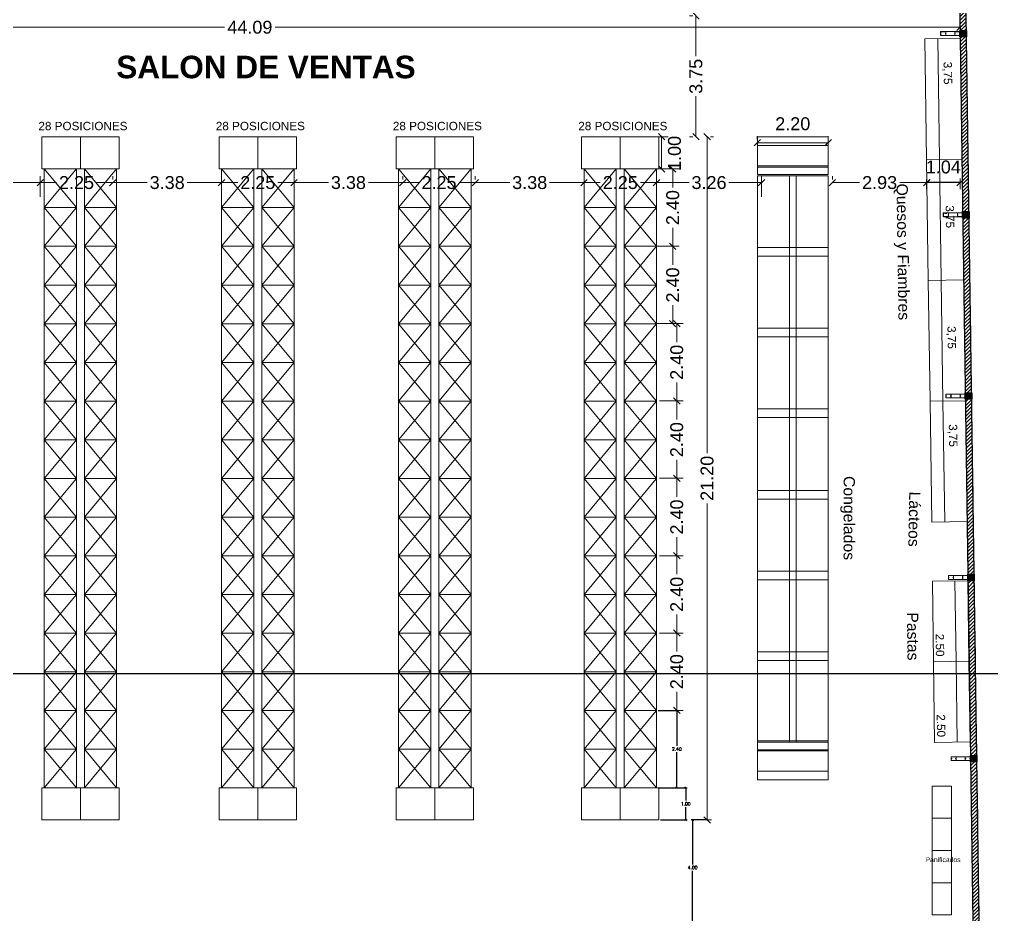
# Model space of a CAD drawing. Header units: inches. Extents: x 2 to 182, y -26 to 193.
# Drawn here: x 26.52 to 56.69, y 37.51 to 65.29 of the extents above; entities that cross this region are included whole.
import ezdxf

# ---------------------------------------------------------------- set-up
doc = ezdxf.new("R2010")
doc.units = ezdxf.units.IN
doc.header["$MEASUREMENT"] = 0
doc.linetypes.add('ACAD_ISO10W100', pattern=[18, 12, -3, 0, -3])
for name, color, linetype, lineweight in [('01 eje', 30, 'ACAD_ISO10W100', 9), ('Est-Acero', 4, 'Continuous', 13), ('Est-muro', 7, 'Continuous', 0), ('L COTAS', 1, 'Continuous', 9), ('L EQUIP', 6, 'Continuous', 9), ('L PANELES', 136, 'Continuous', 60), ('LAVADO MU', 10, 'Continuous', 5)]:
    doc.layers.add(name, color=color, linetype=linetype, lineweight=lineweight)
for name, color, linetype in [('01-COTAS ESTRUCTURA', 9, 'Continuous'), ('l muro', 5, 'Continuous'), ('l olumnas', 140, 'Continuous'), ('l texto', 30, 'Continuous'), ('smr acero', 170, 'Continuous')]:
    doc.layers.add(name, color=color, linetype=linetype)
doc.styles.add('2mm para 1.100', font='ARIAL.TTF')
doc.styles.add('RomanS', font='romans.shx')
doc.styles.get("Standard").update_dxf_attribs({"font": 'ARIAL.TTF'})
doc.dimstyles.new('bases 1-50', dxfattribs={"dimscale": 0.5, "dimtxt": 0.2, "dimasz": 0.1, "dimexe": 0.1, "dimexo": 0.1, "dimgap": 0.1, "dimtad": 1, "dimtih": 1, "dimtoh": 1, "dimzin": 1, "dimdsep": 46, "dimtxsty": 'RomanS', "dimblk": 'OBLIQUE', "dimcen": 0.1, "dimclrd": 256, "dimclre": 256, "dimclrt": 256, "dimadec": 0, "dimazin": 0, "dimtfac": 1, "dimtmove": 0, "dimatfit": 3, "dimfxl": 0, "dimarcsym": 0})
doc.dimstyles.new('cotas 1.100', dxfattribs={"dimscale": 2, "dimtxt": 0.2, "dimasz": 0.1, "dimexe": 0.1, "dimexo": 0.05, "dimgap": 0.05, "dimtad": 0, "dimzin": 0, "dimdsep": 46, "dimtxsty": '2mm para 1.100', "dimblk": 'OBLIQUE', "dimcen": 0.09, "dimclrd": 256, "dimclre": 256, "dimclrt": 256, "dimaunit": 1, "dimadec": 3, "dimazin": 0, "dimtfac": 1, "dimtofl": 0, "dimtmove": 2, "dimatfit": 3, "dimfxl": 0, "dimtolj": 1, "dimtzin": 0, "dimlwd": -1, "dimlwe": -1, "dimarcsym": 0})

# ---------------------------------------------------------------- blocks, each defined once
blk = doc.blocks.new('terreno1')
at = {"layer": '01 eje', "ltscale": 0.05}
blk.add_line((2904.08, 736.346), (2902.361, 855.185), dxfattribs=at)
blk = doc.blocks.new('rack')
at = {"linetype": 'ByBlock', "ltscale": 0.01}
for p, q in [((0, 1.2), (1, 0)), ((1, 1.2), (0, 0))]:
    blk.add_line(p, q, dxfattribs=at)
blk.add_lwpolyline([(0, 0), (1, 0), (1, 1.2), (0, 1.2)], close=True, dxfattribs=at)
blk = doc.blocks.new('02')
at = {"layer": 'L EQUIP'}
for points in [[(3379.339, 790.694), (3379.339, 789.694), (3380.539, 789.694), (3380.539, 790.694), (3379.339, 790.694)], [(3380.539, 790.694), (3380.539, 789.694), (3381.739, 789.694), (3381.739, 790.694), (3380.539, 790.694)], [(3379.339, 770.494), (3379.339, 769.494), (3380.539, 769.494), (3380.539, 770.494), (3379.339, 770.494)], [(3380.539, 770.494), (3380.539, 769.494), (3381.739, 769.494), (3381.739, 770.494), (3380.539, 770.494)]]:
    blk.add_lwpolyline(points, dxfattribs=at)
at = {"layer": 'L EQUIP', "linetype": 'ByBlock', "ltscale": 0.01}
for p in [(3379.414, 788.494), (3379.414, 788.494), (3380.664, 788.494), (3379.414, 787.294), (3379.414, 787.294), (3380.664, 787.294), (3380.664, 787.294), (3379.414, 786.094), (3379.414, 786.094), (3380.664, 786.094), (3380.664, 786.094), (3379.414, 784.894), (3379.414, 784.894), (3380.664, 784.894), (3380.664, 784.894), (3379.414, 783.694), (3379.414, 783.694), (3380.664, 783.694), (3380.664, 783.694), (3379.414, 782.494), (3379.414, 782.494), (3380.664, 782.494), (3380.664, 782.494), (3379.414, 781.294), (3379.414, 781.294), (3380.664, 781.294), (3380.664, 781.294), (3379.414, 780.094), (3379.414, 780.094), (3380.664, 780.094), (3380.664, 780.094), (3379.414, 778.894), (3379.414, 778.894), (3380.664, 778.894), (3380.664, 778.894), (3379.414, 777.694), (3379.414, 777.694), (3380.664, 777.694), (3380.664, 777.694), (3379.414, 776.494), (3379.414, 776.494), (3380.664, 776.494), (3380.664, 776.494), (3379.414, 775.294), (3379.414, 775.294), (3380.664, 775.294), (3380.664, 775.294), (3379.414, 774.094), (3379.414, 774.094), (3380.664, 774.094), (3380.664, 774.094), (3379.414, 772.894), (3379.414, 772.894), (3380.664, 772.894), (3380.664, 772.894), (3379.414, 771.694), (3379.414, 771.694), (3380.664, 771.694), (3380.664, 771.694), (3379.414, 770.494), (3379.414, 770.494), (3380.664, 770.494), (3380.664, 770.494)]:
    blk.add_blockref('rack', p, dxfattribs=at)
at = {"layer": 'L EQUIP', "linetype": 'ByBlock', "ltscale": 0.01, "insert": (3379.236, 791.157), "char_height": 0.26, "width": 4.44912, "attachment_point": 1}
blk.add_mtext('28 POSICIONES', dxfattribs=at)
blk = doc.blocks.new('congelados')
at = {"layer": 'L EQUIP', "linetype": 'ByBlock', "ltscale": 0.01}
for p, q in [((3418.445, 775.796), (3418.445, 769.316)), ((3418.445, 775.796), (3418.445, 757.046)), ((3420.645, 775.796), (3420.645, 757.046)), ((3420.645, 775.796), (3420.645, 769.586)), ((3420.645, 774.856), (3418.445, 774.856)), ((3420.645, 774.586), (3418.445, 774.586)), ((3420.645, 774.586), (3418.445, 774.586)), ((3419.445, 774.626), (3419.445, 757.046)), ((3419.645, 774.626), (3419.645, 757.046)), ((3420.645, 772.086), (3418.445, 772.086)), ((3420.645, 772.086), (3419.545, 772.086)), ((3420.645, 771.816), (3418.445, 771.816)), ((3420.645, 771.816), (3419.545, 771.816)), ((3420.645, 769.586), (3418.445, 769.586)), ((3420.645, 769.586), (3419.545, 769.586)), ((3420.645, 769.316), (3418.445, 769.316)), ((3420.645, 769.316), (3419.545, 769.316)), ((3420.645, 767.086), (3418.445, 767.086)), ((3420.645, 767.086), (3419.545, 767.086)), ((3420.645, 766.816), (3418.445, 766.816)), ((3420.645, 766.816), (3419.545, 766.816)), ((3420.645, 764.546), (3418.445, 764.546)), ((3420.645, 764.546), (3419.545, 764.546)), ((3420.645, 764.276), (3418.445, 764.276)), ((3420.645, 764.276), (3419.545, 764.276)), ((3420.645, 762.046), (3418.445, 762.046)), ((3420.645, 761.776), (3418.445, 761.776)), ((3420.645, 762.046), (3419.545, 762.046)), ((3420.645, 761.776), (3419.545, 761.776)), ((3420.645, 759.546), (3418.445, 759.546)), ((3420.645, 759.546), (3419.545, 759.546)), ((3420.645, 759.276), (3418.445, 759.276)), ((3420.645, 759.276), (3419.545, 759.276)), ((3420.645, 757.046), (3418.445, 757.046)), ((3420.645, 756.776), (3418.445, 756.776))]:
    blk.add_line(p, q, dxfattribs=at)
for points in [[(3420.645, 774.896), (3418.445, 774.896), (3418.445, 775.796), (3420.645, 775.796)], [(3420.645, 774.626), (3418.445, 774.626), (3418.445, 775.526), (3420.645, 775.526)], [(3420.645, 756.106), (3418.445, 756.106), (3418.445, 757.006), (3420.645, 757.006)], [(3420.645, 755.836), (3418.445, 755.836), (3418.445, 756.736), (3420.645, 756.736)]]:
    blk.add_lwpolyline(points, close=True, dxfattribs=at)
blk = doc.blocks.new('_Oblique')
at = {"color": 0, "linetype": 'ByBlock', "lineweight": -2}
blk.add_line((-0.5, -0.5), (0.5, 0.5), dxfattribs=at)
blk = doc.blocks.new('*D618')
at = {"layer": 'Defpoints', "color": 0}
for p in [(27.171, 60.225), (23.786, 59.682), (27.171, 59.682)]:
    blk.add_point(p, dxfattribs=at)
at = {"layer": 'L COTAS'}
for p, q in [((23.786, 59.782), (23.786, 60.425)), ((27.171, 59.782), (27.171, 60.425)), ((23.786, 60.225), (24.859, 60.225)), ((27.171, 60.225), (26.099, 60.225))]:
    blk.add_line(p, q, dxfattribs=at)
at = {"layer": 'L COTAS', "xscale": 0.2, "yscale": 0.2, "zscale": 0.2, "rotation": 180}
blk.add_blockref('_Oblique', (23.786, 60.225), dxfattribs=at)
at = {"layer": 'L COTAS', "xscale": 0.2, "yscale": 0.2, "zscale": 0.2}
blk.add_blockref('_Oblique', (27.171, 60.225), dxfattribs=at)
at = {"layer": 'L COTAS', "insert": (25.479, 60.225), "char_height": 0.4, "attachment_point": 5, "style": '2mm para 1.100'}
blk.add_mtext('\\A1;3.39', dxfattribs=at)
blk = doc.blocks.new('*D619')
at = {"layer": 'Defpoints', "color": 0}
for p in [(29.421, 60.225), (32.796, 60.225), (32.796, 59.682)]:
    blk.add_point(p, dxfattribs=at)
at = {"layer": 'L COTAS'}
for p, q in [((29.421, 60.325), (29.421, 60.425)), ((32.796, 59.782), (32.796, 60.425)), ((29.421, 60.225), (30.489, 60.225)), ((32.796, 60.225), (31.729, 60.225))]:
    blk.add_line(p, q, dxfattribs=at)
at = {"layer": 'L COTAS', "xscale": 0.2, "yscale": 0.2, "zscale": 0.2, "rotation": 180}
blk.add_blockref('_Oblique', (29.421, 60.225), dxfattribs=at)
at = {"layer": 'L COTAS', "xscale": 0.2, "yscale": 0.2, "zscale": 0.2}
blk.add_blockref('_Oblique', (32.796, 60.225), dxfattribs=at)
at = {"layer": 'L COTAS', "insert": (31.109, 60.225), "char_height": 0.4, "attachment_point": 5, "style": '2mm para 1.100'}
blk.add_mtext('\\A1;3.38', dxfattribs=at)
blk = doc.blocks.new('*D620')
at = {"layer": 'Defpoints', "color": 0}
for p in [(35.046, 60.225), (38.421, 60.225), (38.421, 60.225)]:
    blk.add_point(p, dxfattribs=at)
at = {"layer": 'L COTAS'}
for p, q in [((35.046, 60.325), (35.046, 60.425)), ((38.421, 60.325), (38.421, 60.425)), ((35.046, 60.225), (36.114, 60.225)), ((38.421, 60.225), (37.354, 60.225))]:
    blk.add_line(p, q, dxfattribs=at)
at = {"layer": 'L COTAS', "xscale": 0.2, "yscale": 0.2, "zscale": 0.2, "rotation": 180}
blk.add_blockref('_Oblique', (35.046, 60.225), dxfattribs=at)
at = {"layer": 'L COTAS', "xscale": 0.2, "yscale": 0.2, "zscale": 0.2}
blk.add_blockref('_Oblique', (38.421, 60.225), dxfattribs=at)
at = {"layer": 'L COTAS', "insert": (36.734, 60.225), "char_height": 0.4, "attachment_point": 5, "style": '2mm para 1.100'}
blk.add_mtext('\\A1;3.38', dxfattribs=at)
blk = doc.blocks.new('*D621')
at = {"layer": 'Defpoints', "color": 0}
for p in [(40.671, 60.225), (44.046, 60.225), (44.046, 60.225)]:
    blk.add_point(p, dxfattribs=at)
at = {"layer": 'L COTAS'}
for p, q in [((40.671, 60.325), (40.671, 60.425)), ((44.046, 60.325), (44.046, 60.425)), ((40.671, 60.225), (41.739, 60.225)), ((44.046, 60.225), (42.979, 60.225))]:
    blk.add_line(p, q, dxfattribs=at)
at = {"layer": 'L COTAS', "xscale": 0.2, "yscale": 0.2, "zscale": 0.2, "rotation": 180}
blk.add_blockref('_Oblique', (40.671, 60.225), dxfattribs=at)
at = {"layer": 'L COTAS', "xscale": 0.2, "yscale": 0.2, "zscale": 0.2}
blk.add_blockref('_Oblique', (44.046, 60.225), dxfattribs=at)
at = {"layer": 'L COTAS', "insert": (42.359, 60.225), "char_height": 0.4, "attachment_point": 5, "style": '2mm para 1.100'}
blk.add_mtext('\\A1;3.38', dxfattribs=at)
blk = doc.blocks.new('*D622')
at = {"layer": 'Defpoints', "color": 0}
for p in [(49.554, 60.225), (46.296, 59.682), (49.554, 59.69)]:
    blk.add_point(p, dxfattribs=at)
at = {"layer": 'L COTAS'}
for p, q in [((46.296, 59.782), (46.296, 60.425)), ((49.554, 59.79), (49.554, 60.425)), ((46.296, 60.225), (47.306, 60.225)), ((49.554, 60.225), (48.544, 60.225))]:
    blk.add_line(p, q, dxfattribs=at)
at = {"layer": 'L COTAS', "xscale": 0.2, "yscale": 0.2, "zscale": 0.2, "rotation": 180}
blk.add_blockref('_Oblique', (46.296, 60.225), dxfattribs=at)
at = {"layer": 'L COTAS', "xscale": 0.2, "yscale": 0.2, "zscale": 0.2}
blk.add_blockref('_Oblique', (49.554, 60.225), dxfattribs=at)
at = {"layer": 'L COTAS', "insert": (47.925, 60.225), "char_height": 0.4, "attachment_point": 5, "style": '2mm para 1.100'}
blk.add_mtext('\\A1;3.26', dxfattribs=at)
blk = doc.blocks.new('*D623')
at = {"layer": 'Defpoints', "color": 0}
for p in [(54.685, 60.438), (51.754, 60.225), (54.685, 60.225)]:
    blk.add_point(p, dxfattribs=at)
at = {"layer": 'L COTAS'}
for p, q in [((51.754, 60.325), (51.754, 60.425)), ((51.754, 60.225), (52.596, 60.225)), ((54.685, 60.225), (53.842, 60.225)), ((54.685, 60.338), (54.685, 60.025))]:
    blk.add_line(p, q, dxfattribs=at)
at = {"layer": 'L COTAS', "xscale": 0.2, "yscale": 0.2, "zscale": 0.2, "rotation": 180}
blk.add_blockref('_Oblique', (51.754, 60.225), dxfattribs=at)
at = {"layer": 'L COTAS', "xscale": 0.2, "yscale": 0.2, "zscale": 0.2}
blk.add_blockref('_Oblique', (54.685, 60.225), dxfattribs=at)
at = {"layer": 'L COTAS', "insert": (53.219, 60.225), "char_height": 0.4, "attachment_point": 5, "style": '2mm para 1.100'}
blk.add_mtext('\\A1;2.93', dxfattribs=at)
blk = doc.blocks.new('*D625')
at = {"layer": 'Defpoints', "color": 0}
for p in [(27.171, 60.225), (29.421, 60.225), (29.421, 60.225)]:
    blk.add_point(p, dxfattribs=at)
at = {"layer": 'L COTAS'}
for p, q in [((27.171, 60.325), (27.171, 60.425)), ((29.421, 60.325), (29.421, 60.425)), ((27.171, 60.225), (27.672, 60.225)), ((29.421, 60.225), (28.921, 60.225))]:
    blk.add_line(p, q, dxfattribs=at)
at = {"layer": 'L COTAS', "xscale": 0.2, "yscale": 0.2, "zscale": 0.2, "rotation": 180}
blk.add_blockref('_Oblique', (27.171, 60.225), dxfattribs=at)
at = {"layer": 'L COTAS', "xscale": 0.2, "yscale": 0.2, "zscale": 0.2}
blk.add_blockref('_Oblique', (29.421, 60.225), dxfattribs=at)
at = {"layer": 'L COTAS', "insert": (28.296, 60.225), "char_height": 0.4, "attachment_point": 5, "style": '2mm para 1.100'}
blk.add_mtext('\\A1;2.25', dxfattribs=at)
blk = doc.blocks.new('*D626')
at = {"layer": 'Defpoints', "color": 0}
for p in [(32.796, 60.225), (35.046, 60.225), (35.046, 60.225)]:
    blk.add_point(p, dxfattribs=at)
at = {"layer": 'L COTAS'}
for p, q in [((32.796, 60.325), (32.796, 60.425)), ((35.046, 60.325), (35.046, 60.425)), ((32.796, 60.225), (33.297, 60.225)), ((35.046, 60.225), (34.546, 60.225))]:
    blk.add_line(p, q, dxfattribs=at)
at = {"layer": 'L COTAS', "xscale": 0.2, "yscale": 0.2, "zscale": 0.2, "rotation": 180}
blk.add_blockref('_Oblique', (32.796, 60.225), dxfattribs=at)
at = {"layer": 'L COTAS', "xscale": 0.2, "yscale": 0.2, "zscale": 0.2}
blk.add_blockref('_Oblique', (35.046, 60.225), dxfattribs=at)
at = {"layer": 'L COTAS', "insert": (33.921, 60.225), "char_height": 0.4, "attachment_point": 5, "style": '2mm para 1.100'}
blk.add_mtext('\\A1;2.25', dxfattribs=at)
blk = doc.blocks.new('*D627')
at = {"layer": 'Defpoints', "color": 0}
for p in [(38.421, 60.225), (40.671, 60.225), (40.671, 60.225)]:
    blk.add_point(p, dxfattribs=at)
at = {"layer": 'L COTAS'}
for p, q in [((38.421, 60.325), (38.421, 60.425)), ((40.671, 60.325), (40.671, 60.425)), ((38.421, 60.225), (38.922, 60.225)), ((40.671, 60.225), (40.171, 60.225))]:
    blk.add_line(p, q, dxfattribs=at)
at = {"layer": 'L COTAS', "xscale": 0.2, "yscale": 0.2, "zscale": 0.2, "rotation": 180}
blk.add_blockref('_Oblique', (38.421, 60.225), dxfattribs=at)
at = {"layer": 'L COTAS', "xscale": 0.2, "yscale": 0.2, "zscale": 0.2}
blk.add_blockref('_Oblique', (40.671, 60.225), dxfattribs=at)
at = {"layer": 'L COTAS', "insert": (39.546, 60.225), "char_height": 0.4, "attachment_point": 5, "style": '2mm para 1.100'}
blk.add_mtext('\\A1;2.25', dxfattribs=at)
blk = doc.blocks.new('*D628')
at = {"layer": 'Defpoints', "color": 0}
for p in [(44.046, 60.225), (46.296, 60.225), (46.296, 60.225)]:
    blk.add_point(p, dxfattribs=at)
at = {"layer": 'L COTAS'}
for p, q in [((44.046, 60.325), (44.046, 60.425)), ((46.296, 60.325), (46.296, 60.425)), ((44.046, 60.225), (44.547, 60.225)), ((46.296, 60.225), (45.796, 60.225))]:
    blk.add_line(p, q, dxfattribs=at)
at = {"layer": 'L COTAS', "xscale": 0.2, "yscale": 0.2, "zscale": 0.2, "rotation": 180}
blk.add_blockref('_Oblique', (44.046, 60.225), dxfattribs=at)
at = {"layer": 'L COTAS', "xscale": 0.2, "yscale": 0.2, "zscale": 0.2}
blk.add_blockref('_Oblique', (46.296, 60.225), dxfattribs=at)
at = {"layer": 'L COTAS', "insert": (45.171, 60.225), "char_height": 0.4, "attachment_point": 5, "style": '2mm para 1.100'}
blk.add_mtext('\\A1;2.25', dxfattribs=at)
blk = doc.blocks.new('*D629')
at = {"layer": 'Defpoints', "color": 0}
for p in [(49.424, 61.465), (51.624, 61.465), (51.624, 61.38)]:
    blk.add_point(p, dxfattribs=at)
at = {"layer": 'L COTAS'}
for p, q in [((49.424, 61.565), (49.424, 61.665)), ((51.624, 61.48), (51.624, 61.665)), ((49.424, 61.465), (51.624, 61.465))]:
    blk.add_line(p, q, dxfattribs=at)
at = {"layer": 'L COTAS', "xscale": 0.2, "yscale": 0.2, "zscale": 0.2, "rotation": 180}
blk.add_blockref('_Oblique', (49.424, 61.465), dxfattribs=at)
at = {"layer": 'L COTAS', "xscale": 0.2, "yscale": 0.2, "zscale": 0.2}
blk.add_blockref('_Oblique', (51.624, 61.465), dxfattribs=at)
at = {"layer": 'L COTAS', "insert": (50.524, 62.05), "char_height": 0.4, "attachment_point": 5, "style": '2mm para 1.100'}
blk.add_mtext('\\A1;2.20', dxfattribs=at)
blk = doc.blocks.new('*D630')
at = {"layer": 'Defpoints', "color": 0}
for p in [(54.677, 60.438), (55.719, 60.453), (55.719, 60.225)]:
    blk.add_point(p, dxfattribs=at)
at = {"layer": 'L COTAS'}
for p, q in [((55.719, 60.353), (55.719, 60.025)), ((54.677, 60.338), (54.677, 60.025)), ((54.677, 60.225), (55.719, 60.225))]:
    blk.add_line(p, q, dxfattribs=at)
at = {"layer": 'L COTAS', "xscale": 0.2, "yscale": 0.2, "zscale": 0.2, "rotation": 180}
blk.add_blockref('_Oblique', (54.677, 60.225), dxfattribs=at)
at = {"layer": 'L COTAS', "xscale": 0.2, "yscale": 0.2, "zscale": 0.2}
blk.add_blockref('_Oblique', (55.719, 60.225), dxfattribs=at)
at = {"layer": 'L COTAS', "insert": (55.196, 60.709), "char_height": 0.4, "attachment_point": 5, "style": '2mm para 1.100'}
blk.add_mtext('\\A1;1.04', dxfattribs=at)
blk = doc.blocks.new('*D633')
at = {"layer": 'Defpoints', "color": 0}
for p in [(55.719, 65.046), (11.631, 64.431), (55.719, 64.431)]:
    blk.add_point(p, dxfattribs=at)
at = {"layer": 'L COTAS'}
for p, q in [((11.631, 64.531), (11.631, 65.246)), ((55.719, 64.531), (55.719, 65.246)), ((11.631, 65.046), (32.891, 65.046)), ((55.719, 65.046), (34.458, 65.046))]:
    blk.add_line(p, q, dxfattribs=at)
at = {"layer": 'L COTAS', "xscale": 0.2, "yscale": 0.2, "zscale": 0.2, "rotation": 180}
blk.add_blockref('_Oblique', (11.631, 65.046), dxfattribs=at)
at = {"layer": 'L COTAS', "xscale": 0.2, "yscale": 0.2, "zscale": 0.2}
blk.add_blockref('_Oblique', (55.719, 65.046), dxfattribs=at)
at = {"layer": 'L COTAS', "insert": (33.675, 65.046), "char_height": 0.4, "attachment_point": 5, "style": '2mm para 1.100'}
blk.add_mtext('\\A1;44.09', dxfattribs=at)
blk = doc.blocks.new('*D634')
at = {"layer": 'Defpoints', "color": 0}
for p in [(47.866, 61.65), (47.866, 40.45), (48.106, 40.45)]:
    blk.add_point(p, dxfattribs=at)
at = {"layer": 'L COTAS'}
for p, q in [((47.866, 61.65), (47.866, 51.827)), ((47.966, 61.65), (48.066, 61.65)), ((47.866, 40.45), (47.866, 50.272)), ((48.006, 40.45), (47.666, 40.45))]:
    blk.add_line(p, q, dxfattribs=at)
at = {"layer": 'L COTAS', "xscale": 0.2, "yscale": 0.2, "zscale": 0.2}
for p, rotation in [((47.866, 61.65), 90), ((47.866, 40.45), 270)]:
    blk.add_blockref('_Oblique', p, dxfattribs=dict(at, rotation=rotation))
at = {"layer": 'L COTAS', "insert": (47.866, 51.05), "char_height": 0.4, "attachment_point": 5, "rotation": 90, "style": '2mm para 1.100'}
blk.add_mtext('\\A1;21.20', dxfattribs=at)
blk = doc.blocks.new('*D635')
at = {"lineweight": -2}
for p, q in [((47.816, 40.45), (47.366, 40.45)), ((47.416, 40.45), (47.416, 39.072)), ((47.416, 36.45), (47.416, 38.872)), ((47.365, 36.45), (47.466, 36.45))]:
    blk.add_line(p, q, dxfattribs=at)
at = {"layer": 'Defpoints', "color": 0}
for p in [(47.866, 40.45), (47.315, 36.45), (47.416, 36.45)]:
    blk.add_point(p, dxfattribs=at)
at = {"lineweight": -2, "xscale": 0.05, "yscale": 0.05, "zscale": 0.05}
for p, rotation in [((47.416, 40.45), 90), ((47.416, 36.45), 270)]:
    blk.add_blockref('_Oblique', p, dxfattribs=dict(at, rotation=rotation))
at = {"insert": (47.416, 38.972), "char_height": 0.1, "attachment_point": 5, "style": 'RomanS'}
blk.add_mtext('4.00', dxfattribs=at)
blk = doc.blocks.new('*D636')
at = {"layer": 'Defpoints', "color": 0}
for p in [(46.167, 58.25), (46.167, 55.85), (46.8, 55.85)]:
    blk.add_point(p, dxfattribs=at)
at = {"layer": 'L COTAS'}
for p, q in [((46.267, 58.25), (47, 58.25)), ((46.8, 58.25), (46.8, 57.672)), ((46.8, 55.85), (46.8, 56.427)), ((46.267, 55.85), (47, 55.85))]:
    blk.add_line(p, q, dxfattribs=at)
at = {"layer": 'L COTAS', "xscale": 0.2, "yscale": 0.2, "zscale": 0.2}
for p, rotation in [((46.8, 58.25), 90), ((46.8, 55.85), 270)]:
    blk.add_blockref('_Oblique', p, dxfattribs=dict(at, rotation=rotation))
at = {"layer": 'L COTAS', "insert": (46.8, 57.05), "char_height": 0.4, "attachment_point": 5, "rotation": 90, "style": '2mm para 1.100'}
blk.add_mtext('\\A1;2.40', dxfattribs=at)
blk = doc.blocks.new('*D637')
at = {"layer": 'Defpoints', "color": 0}
for p in [(46.292, 55.85), (46.292, 53.45), (46.925, 53.45)]:
    blk.add_point(p, dxfattribs=at)
at = {"layer": 'L COTAS'}
for p, q in [((46.392, 55.85), (47.125, 55.85)), ((46.925, 55.85), (46.925, 55.272)), ((46.925, 53.45), (46.925, 54.027)), ((46.392, 53.45), (47.125, 53.45))]:
    blk.add_line(p, q, dxfattribs=at)
at = {"layer": 'L COTAS', "xscale": 0.2, "yscale": 0.2, "zscale": 0.2}
for p, rotation in [((46.925, 55.85), 90), ((46.925, 53.45), 270)]:
    blk.add_blockref('_Oblique', p, dxfattribs=dict(at, rotation=rotation))
at = {"layer": 'L COTAS', "insert": (46.925, 54.65), "char_height": 0.4, "attachment_point": 5, "rotation": 90, "style": '2mm para 1.100'}
blk.add_mtext('\\A1;2.40', dxfattribs=at)
blk = doc.blocks.new('*D638')
at = {"layer": 'Defpoints', "color": 0}
for p in [(46.292, 53.45), (46.292, 51.05), (46.925, 51.05)]:
    blk.add_point(p, dxfattribs=at)
at = {"layer": 'L COTAS'}
for p, q in [((46.392, 53.45), (47.125, 53.45)), ((46.925, 53.45), (46.925, 52.872)), ((46.925, 51.05), (46.925, 51.627)), ((46.392, 51.05), (47.125, 51.05))]:
    blk.add_line(p, q, dxfattribs=at)
at = {"layer": 'L COTAS', "xscale": 0.2, "yscale": 0.2, "zscale": 0.2}
for p, rotation in [((46.925, 53.45), 90), ((46.925, 51.05), 270)]:
    blk.add_blockref('_Oblique', p, dxfattribs=dict(at, rotation=rotation))
at = {"layer": 'L COTAS', "insert": (46.925, 52.25), "char_height": 0.4, "attachment_point": 5, "rotation": 90, "style": '2mm para 1.100'}
blk.add_mtext('\\A1;2.40', dxfattribs=at)
blk = doc.blocks.new('*D639')
at = {"layer": 'Defpoints', "color": 0}
for p in [(46.292, 51.05), (46.292, 48.65), (46.925, 48.65)]:
    blk.add_point(p, dxfattribs=at)
at = {"layer": 'L COTAS'}
for p, q in [((46.392, 51.05), (47.125, 51.05)), ((46.925, 51.05), (46.925, 50.472)), ((46.925, 48.65), (46.925, 49.227)), ((46.392, 48.65), (47.125, 48.65))]:
    blk.add_line(p, q, dxfattribs=at)
at = {"layer": 'L COTAS', "xscale": 0.2, "yscale": 0.2, "zscale": 0.2}
for p, rotation in [((46.925, 51.05), 90), ((46.925, 48.65), 270)]:
    blk.add_blockref('_Oblique', p, dxfattribs=dict(at, rotation=rotation))
at = {"layer": 'L COTAS', "insert": (46.925, 49.85), "char_height": 0.4, "attachment_point": 5, "rotation": 90, "style": '2mm para 1.100'}
blk.add_mtext('\\A1;2.40', dxfattribs=at)
blk = doc.blocks.new('*D640')
at = {"layer": 'Defpoints', "color": 0}
for p in [(46.292, 48.65), (46.292, 46.25), (46.925, 46.25)]:
    blk.add_point(p, dxfattribs=at)
at = {"layer": 'L COTAS'}
for p, q in [((46.392, 48.65), (47.125, 48.65)), ((46.925, 48.65), (46.925, 48.072)), ((46.925, 46.25), (46.925, 46.827)), ((46.392, 46.25), (47.125, 46.25))]:
    blk.add_line(p, q, dxfattribs=at)
at = {"layer": 'L COTAS', "xscale": 0.2, "yscale": 0.2, "zscale": 0.2}
for p, rotation in [((46.925, 48.65), 90), ((46.925, 46.25), 270)]:
    blk.add_blockref('_Oblique', p, dxfattribs=dict(at, rotation=rotation))
at = {"layer": 'L COTAS', "insert": (46.925, 47.45), "char_height": 0.4, "attachment_point": 5, "rotation": 90, "style": '2mm para 1.100'}
blk.add_mtext('\\A1;2.40', dxfattribs=at)
blk = doc.blocks.new('*D641')
at = {"layer": 'Defpoints', "color": 0}
for p in [(46.292, 46.25), (46.292, 43.85), (46.925, 43.85)]:
    blk.add_point(p, dxfattribs=at)
at = {"layer": 'L COTAS'}
for p, q in [((46.392, 46.25), (47.125, 46.25)), ((46.925, 46.25), (46.925, 45.672)), ((46.925, 43.85), (46.925, 44.427)), ((46.392, 43.85), (47.125, 43.85))]:
    blk.add_line(p, q, dxfattribs=at)
at = {"layer": 'L COTAS', "xscale": 0.2, "yscale": 0.2, "zscale": 0.2}
for p, rotation in [((46.925, 46.25), 90), ((46.925, 43.85), 270)]:
    blk.add_blockref('_Oblique', p, dxfattribs=dict(at, rotation=rotation))
at = {"layer": 'L COTAS', "insert": (46.925, 45.05), "char_height": 0.4, "attachment_point": 5, "rotation": 90, "style": '2mm para 1.100'}
blk.add_mtext('\\A1;2.40', dxfattribs=at)
blk = doc.blocks.new('*D642')
at = {"lineweight": -2}
for p, q in [((46.342, 43.85), (46.975, 43.85)), ((46.925, 43.85), (46.925, 42.75)), ((46.925, 41.45), (46.925, 42.55)), ((46.342, 41.45), (46.975, 41.45))]:
    blk.add_line(p, q, dxfattribs=at)
at = {"layer": 'Defpoints', "color": 0}
for p in [(46.292, 43.85), (46.292, 41.45), (46.925, 41.45)]:
    blk.add_point(p, dxfattribs=at)
at = {"lineweight": -2, "xscale": 0.05, "yscale": 0.05, "zscale": 0.05}
for p, rotation in [((46.925, 43.85), 90), ((46.925, 41.45), 270)]:
    blk.add_blockref('_Oblique', p, dxfattribs=dict(at, rotation=rotation))
at = {"insert": (46.925, 42.65), "char_height": 0.1, "attachment_point": 5, "style": 'RomanS'}
blk.add_mtext('2.40', dxfattribs=at)
blk = doc.blocks.new('*D646')
at = {"layer": 'Defpoints', "color": 0}
for p in [(45.898, 61.65), (45.898, 60.65), (46.452, 60.65)]:
    blk.add_point(p, dxfattribs=at)
at = {"layer": 'L COTAS'}
for p, q in [((45.998, 61.65), (46.652, 61.65)), ((46.452, 61.65), (46.452, 60.65)), ((45.998, 60.65), (46.652, 60.65))]:
    blk.add_line(p, q, dxfattribs=at)
at = {"layer": 'L COTAS', "xscale": 0.2, "yscale": 0.2, "zscale": 0.2}
for p, rotation in [((46.452, 61.65), 90), ((46.452, 60.65), 270)]:
    blk.add_blockref('_Oblique', p, dxfattribs=dict(at, rotation=rotation))
at = {"layer": 'L COTAS', "insert": (46.854, 61.132), "char_height": 0.4, "attachment_point": 5, "rotation": 90, "style": '2mm para 1.100'}
blk.add_mtext('\\A1;1.00', dxfattribs=at)
blk = doc.blocks.new('*D647')
at = {"lineweight": -2}
for p, q in [((46.417, 41.45), (47.251, 41.45)), ((47.201, 41.45), (47.201, 41.05)), ((47.201, 40.45), (47.201, 40.85)), ((46.417, 40.45), (47.251, 40.45))]:
    blk.add_line(p, q, dxfattribs=at)
at = {"layer": 'Defpoints', "color": 0}
for p in [(46.367, 41.45), (46.367, 40.45), (47.201, 40.45)]:
    blk.add_point(p, dxfattribs=at)
at = {"lineweight": -2, "xscale": 0.05, "yscale": 0.05, "zscale": 0.05}
for p, rotation in [((47.201, 41.45), 90), ((47.201, 40.45), 270)]:
    blk.add_blockref('_Oblique', p, dxfattribs=dict(at, rotation=rotation))
at = {"insert": (47.201, 40.95), "char_height": 0.1, "attachment_point": 5, "style": 'RomanS'}
blk.add_mtext('1.00', dxfattribs=at)
blk = doc.blocks.new('HELA2')
at = {"layer": 'L EQUIP', "linetype": 'ByBlock', "ltscale": 0.01}
blk.add_line((3604.168, 760.894), (3606.668, 760.894), dxfattribs=at)
blk.add_lwpolyline([(3604.168, 761.294), (3606.668, 761.294), (3606.668, 760.194), (3604.168, 760.194)], close=True, dxfattribs=at)
at = {"layer": 'L EQUIP', "linetype": 'ByBlock', "ltscale": 0.01, "insert": (3605.8, 760.531), "char_height": 0.26, "width": 4.44912, "attachment_point": 1}
blk.add_mtext('2.50', dxfattribs=at)
blk = doc.blocks.new('*D553')
at = {"layer": 'Defpoints', "color": 0}
for p in [(46.167, 60.65), (46.167, 58.25), (46.8, 58.25)]:
    blk.add_point(p, dxfattribs=at)
at = {"layer": 'L COTAS'}
for p, q in [((46.267, 60.65), (47, 60.65)), ((46.8, 60.65), (46.8, 60.072)), ((46.8, 58.25), (46.8, 58.827)), ((46.267, 58.25), (47, 58.25))]:
    blk.add_line(p, q, dxfattribs=at)
at = {"layer": 'L COTAS', "xscale": 0.2, "yscale": 0.2, "zscale": 0.2}
for p, rotation in [((46.8, 60.65), 90), ((46.8, 58.25), 270)]:
    blk.add_blockref('_Oblique', p, dxfattribs=dict(at, rotation=rotation))
at = {"layer": 'L COTAS', "insert": (46.8, 59.45), "char_height": 0.4, "attachment_point": 5, "rotation": 90, "style": '2mm para 1.100'}
blk.add_mtext('\\A1;2.40', dxfattribs=at)
blk = doc.blocks.new('*D555')
at = {"layer": 'Defpoints', "color": 0}
for p in [(47.518, 65.4), (47.518, 61.65), (47.518, 61.65)]:
    blk.add_point(p, dxfattribs=at)
at = {"layer": 'L COTAS'}
for p, q in [((47.418, 65.4), (47.318, 65.4)), ((47.518, 65.4), (47.518, 64.146)), ((47.518, 61.65), (47.518, 62.904)), ((47.418, 61.65), (47.318, 61.65))]:
    blk.add_line(p, q, dxfattribs=at)
at = {"layer": 'L COTAS', "xscale": 0.2, "yscale": 0.2, "zscale": 0.2}
for p, rotation in [((47.518, 65.4), 90), ((47.518, 61.65), 270)]:
    blk.add_blockref('_Oblique', p, dxfattribs=dict(at, rotation=rotation))
at = {"layer": 'L COTAS', "insert": (47.518, 63.525), "char_height": 0.4, "attachment_point": 5, "rotation": 90, "style": '2mm para 1.100'}
blk.add_mtext('\\A1;3.75', dxfattribs=at)
blk = doc.blocks.new('base1')
at = {"layer": 'smr acero'}
h = blk.add_hatch(color=256, dxfattribs=at)
h.dxf.hatch_style = 1
h.paths.add_polyline_path([(4862.665, 1040.797), (4862.665, 1040.597), (4862.465, 1040.597), (4862.465, 1040.797)])
at = {"layer": 'Est-Acero'}
for points in [[(4862.819, 1040.757), (4862.671, 1040.757, 0.414214), (4862.665, 1040.751), (4862.665, 1040.703, 0.414214), (4862.671, 1040.697), (4862.685, 1040.697), (4862.685, 1040.699), (4862.673, 1040.699, -0.414214), (4862.667, 1040.705), (4862.667, 1040.749, -0.414214), (4862.673, 1040.755), (4862.817, 1040.755, -0.414214), (4862.823, 1040.749), (4862.823, 1040.705, -0.414214), (4862.817, 1040.699), (4862.805, 1040.699), (4862.805, 1040.697), (4862.819, 1040.697, 0.414214), (4862.825, 1040.703), (4862.825, 1040.751, 0.414214)], [(4862.819, 1040.637), (4862.671, 1040.637, -0.414214), (4862.665, 1040.643), (4862.665, 1040.691, -0.414214), (4862.671, 1040.697), (4862.685, 1040.697), (4862.685, 1040.695), (4862.673, 1040.695, 0.414214), (4862.667, 1040.689), (4862.667, 1040.645, 0.414214), (4862.673, 1040.639), (4862.817, 1040.639, 0.414214), (4862.823, 1040.645), (4862.823, 1040.689, 0.414214), (4862.817, 1040.695), (4862.805, 1040.695), (4862.805, 1040.697), (4862.819, 1040.697, -0.414214), (4862.825, 1040.691), (4862.825, 1040.643, -0.414214)], [(4863.111, 1040.757), (4863.259, 1040.757, -0.414214), (4863.265, 1040.751), (4863.265, 1040.703, -0.414214), (4863.259, 1040.697), (4863.245, 1040.697), (4863.245, 1040.699), (4863.257, 1040.699, 0.414214), (4863.263, 1040.705), (4863.263, 1040.749, 0.414214), (4863.257, 1040.755), (4863.113, 1040.755, 0.414214), (4863.107, 1040.749), (4863.107, 1040.705, 0.414214), (4863.113, 1040.699), (4863.125, 1040.699), (4863.125, 1040.697), (4863.111, 1040.697, -0.414214), (4863.105, 1040.703), (4863.105, 1040.751, -0.414214)], [(4863.111, 1040.637), (4863.259, 1040.637, 0.414214), (4863.265, 1040.643), (4863.265, 1040.691, 0.414214), (4863.259, 1040.697), (4863.245, 1040.697), (4863.245, 1040.695), (4863.257, 1040.695, -0.414214), (4863.263, 1040.689), (4863.263, 1040.645, -0.414214), (4863.257, 1040.639), (4863.113, 1040.639, -0.414214), (4863.107, 1040.645), (4863.107, 1040.689, -0.414214), (4863.113, 1040.695), (4863.125, 1040.695), (4863.125, 1040.697), (4863.111, 1040.697, 0.414214), (4863.105, 1040.691), (4863.105, 1040.643, 0.414214)]]:
    blk.add_lwpolyline(points, format="xyb", close=True, dxfattribs=at)
at = {"layer": 'Est-muro'}
for p, q in [((4863.111, 1040.757), (4862.809, 1040.757)), ((4863.111, 1040.637), (4862.809, 1040.637))]:
    blk.add_line(p, q, dxfattribs=at)
at = {"layer": 'l olumnas'}
blk.add_lwpolyline([(4862.465, 1040.597), (4862.665, 1040.597), (4862.665, 1040.797), (4862.465, 1040.797)], close=True, dxfattribs=at)

msp = doc.modelspace()

# ---------------------------------------------------------------- hatches: boundary and pattern name
at = {"layer": 'LAVADO MU'}
h = msp.add_hatch(dxfattribs=at)
h.set_pattern_fill('ANSI31', color=256, scale=0.025)
h.set_pattern_definition([(45, (-3436.32653, -724.844745), (-0.0561266008, 0.0561266008), [])])
h.paths.add_polyline_path([(55.66, 68.548), (55.859, 68.548), (55.422, 98.798), (55.222, 98.798)])
h.paths.add_polyline_path([(55.894, 66.148), (55.695, 66.148), (56.289, 25.051), (56.488, 25.051), (56.488, 25.051)])

# ---------------------------------------------------------------- linework, layer by layer
msp.add_lwpolyline([(1.948, 44.995), (79.459, 44.995), (79.459, 19.002), (1.948, 19.002)], close=True)
at = {"layer": 'L EQUIP', "linetype": 'ByBlock', "ltscale": 0.01}
for p, q in [((55.077, 60.948), (55.023, 64.698)), ((55.131, 57.198), (55.077, 60.948)), ((55.787, 60.252), (54.687, 60.236)), ((55.185, 53.449), (55.131, 57.198)), ((55.24, 49.699), (55.185, 53.449))]:
    msp.add_line(p, q, dxfattribs=at)
for points in [[(55.777, 60.958), (55.723, 64.708), (54.623, 64.692), (54.677, 60.942), (55.777, 60.958)], [(55.831, 57.208), (55.777, 60.958), (54.677, 60.942), (54.731, 57.193), (55.831, 57.208)], [(55.885, 53.459), (55.831, 57.208), (54.731, 57.193), (54.785, 53.443), (55.885, 53.459)], [(55.94, 49.709), (55.885, 53.459), (54.785, 53.443), (54.84, 49.693), (55.94, 49.709)]]:
    msp.add_lwpolyline(points, dxfattribs=at)
at = {"layer": 'L EQUIP'}
for points in [[(54.853, 40.502), (54.853, 41.502), (55.453, 41.502), (55.453, 40.502)], [(54.853, 39.502), (54.853, 40.502), (55.453, 40.502), (55.453, 39.502)], [(54.853, 38.502), (54.853, 39.502), (55.453, 39.502), (55.453, 38.502)], [(54.853, 37.502), (54.853, 38.502), (55.453, 38.502), (55.453, 37.502)]]:
    msp.add_lwpolyline(points, close=True, dxfattribs=at)
at = {"layer": 'l muro'}
msp.add_lwpolyline([(56.489, 25.051), (55.895, 66.148), (55.695, 66.148), (56.289, 25.051)], dxfattribs=at)

# ---------------------------------------------------------------- block references
at = {"layer": '01-COTAS ESTRUCTURA', "xscale": -1}
for p in [(4918.377, -975.846), (4918.46, -981.469), (4918.541, -987.094), (4918.621, -992.725), (4918.702, -998.346)]:
    msp.add_blockref('base1', p, dxfattribs=at)
at = {"layer": 'L EQUIP'}
for p in [(-3352.123, -729.045), (-3346.618, -729.045), (-3341.123, -729.045), (-3335.368, -729.045)]:
    msp.add_blockref('02', p, dxfattribs=at)
at = {"layer": 'L EQUIP', "rotation": 180}
msp.add_blockref('congelados', (3470.07, 817.486), dxfattribs=at)
at = {"layer": 'l muro'}
msp.add_blockref('terreno1', (-2847.397, -724.845), dxfattribs=at)
at = {"layer": 'L PANELES', "rotation": 270.8285674404061}
for p in [(-757.378, 3640.655), (-757.342, 3638.155)]:
    msp.add_blockref('HELA2', p, dxfattribs=at)

# ---------------------------------------------------------------- texts
at = {"layer": 'L EQUIP', "linetype": 'ByBlock', "ltscale": 0.01, "attachment_point": 1}
for s, insert, char_height, width, rotation in [('3,75', (55.463, 63.98), 0.26, 4.44912, 270.8286), ('Quesos y Fiambres', (54.093, 60.2), 0.35, 6.39684, 270.8286), ('3,75', (55.528, 59.524), 0.26, 4.44912, 270.8286), ('3,75', (55.582, 55.775), 0.26, 4.44912, 270.8286), ('3,75', (55.626, 52.732), 0.26, 4.44912, 270.8286), ('Congelados', (52.452, 51.122), 0.35, 6.39684, 270), ('Lácteos', (54.489, 50.636), 0.35, 6.39684, 268.972), ('Pastas', (54.416, 46.895), 0.35, 6.39684, 270.8286)]:
    msp.add_mtext(s, dxfattribs=dict(at, insert=insert, char_height=char_height, width=width, rotation=rotation))
at = {"layer": 'L EQUIP', "linetype": 'ByBlock', "ltscale": 0.01, "insert": (54.647, 39.292), "char_height": 0.15, "width": 6.39684, "attachment_point": 1}
msp.add_mtext('Panificados', dxfattribs=at)
at = {"layer": 'l texto', "insert": (29.53, 64.164), "char_height": 0.7, "width": 9.92563, "attachment_point": 1}
msp.add_mtext('{\\fArial|b1|i0|c0|p34;SALON DE VENTAS}', dxfattribs=at)

# ---------------------------------------------------------------- dimensions: what is measured, and where the dimension line sits
dim = msp.add_linear_dim(base=(46.925, 41.45), p1=(46.292, 43.85), p2=(46.292, 41.45), angle=90, dimstyle='bases 1-50')
dim.commit()
dim.dimension.update_dxf_attribs({"geometry": '*D642', "text_midpoint": (46.925, 42.65)})
for base, p1, p2, picture, middle in [((47.201, 40.45), (46.367, 41.45), (46.367, 40.45), '*D647', (47.201, 40.95)), ((47.416, 36.45), (47.866, 40.45), (47.315, 36.45), '*D635', (47.416, 38.972))]:
    dim = msp.add_linear_dim(base=base, p1=p1, p2=p2, angle=90, dimstyle='bases 1-50')
    dim.commit()
    dim.dimension.update_dxf_attribs({"geometry": picture, "text_midpoint": middle, "dimtype": 160})
at = {"layer": 'L COTAS'}
for base, p1, p2, picture, middle in [((47.518, 61.65), (47.518, 65.4), (47.518, 61.65), '*D555', (47.518, 63.525)), ((47.866, 40.45), (47.866, 61.65), (48.106, 40.45), '*D634', (47.866, 51.05)), ((46.8, 58.25), (46.167, 60.65), (46.167, 58.25), '*D553', (46.8, 59.45)), ((46.8, 55.85), (46.167, 58.25), (46.167, 55.85), '*D636', (46.8, 57.05)), ((46.925, 53.45), (46.292, 55.85), (46.292, 53.45), '*D637', (46.925, 54.65)), ((46.925, 51.05), (46.292, 53.45), (46.292, 51.05), '*D638', (46.925, 52.25)), ((46.925, 48.65), (46.292, 51.05), (46.292, 48.65), '*D639', (46.925, 49.85)), ((46.925, 46.25), (46.292, 48.65), (46.292, 46.25), '*D640', (46.925, 47.45)), ((46.925, 43.85), (46.292, 46.25), (46.292, 43.85), '*D641', (46.925, 45.05))]:
    dim = msp.add_linear_dim(base=base, p1=p1, p2=p2, angle=90, dimstyle='cotas 1.100', override={"dimfxl": 0.1, "dimarcsym": 1}, dxfattribs=at)
    dim.commit()
    dim.dimension.update_dxf_attribs({"geometry": picture, "text_midpoint": middle})
for base, p1, p2, picture, middle in [((55.719, 65.046), (11.631, 64.431), (55.719, 64.431), '*D633', (33.675, 65.046)), ((27.17142, 60.22455), (23.78635, 59.68196), (27.17142, 59.68196), '*D618', (25.47889, 60.22455)), ((29.421, 60.225), (27.171, 60.225), (29.421, 60.225), '*D625', (28.296, 60.225)), ((32.79642, 60.22455), (29.42137, 60.22455), (32.79642, 59.68196), '*D619', (31.1089, 60.22455)), ((35.046, 60.225), (32.796, 60.225), (35.046, 60.225), '*D626', (33.921, 60.225)), ((38.42142, 60.22455), (35.04637, 60.22455), (38.42142, 60.22455), '*D620', (36.7339, 60.22455)), ((40.671, 60.225), (38.421, 60.225), (40.671, 60.225), '*D627', (39.546, 60.225)), ((44.04642, 60.22455), (40.67137, 60.22455), (44.04642, 60.22455), '*D621', (42.3589, 60.22455)), ((46.296, 60.225), (44.046, 60.225), (46.296, 60.225), '*D628', (45.171, 60.225)), ((49.554, 60.225), (46.296, 59.682), (49.554, 59.69), '*D622', (47.925, 60.225)), ((54.685, 60.225), (51.754, 60.225), (54.685, 60.438), '*D623', (53.219, 60.225))]:
    dim = msp.add_linear_dim(base=base, p1=p1, p2=p2, dimstyle='cotas 1.100', override={"dimfxl": 0.1, "dimarcsym": 1}, dxfattribs=at)
    dim.commit()
    dim.dimension.update_dxf_attribs({"geometry": picture, "text_midpoint": middle})
for base, p1, p2, picture, middle in [((51.624, 61.465), (49.424, 61.465), (51.624, 61.38), '*D629', (50.524, 62.05)), ((55.719, 60.225), (54.677, 60.438), (55.719, 60.453), '*D630', (55.196, 60.709))]:
    dim = msp.add_linear_dim(base=base, p1=p1, p2=p2, dimstyle='cotas 1.100', override={"dimfxl": 0.1, "dimarcsym": 1}, dxfattribs=at)
    dim.commit()
    dim.dimension.update_dxf_attribs({"geometry": picture, "text_midpoint": middle, "dimtype": 160})
dim = msp.add_linear_dim(base=(46.452, 60.65), p1=(45.898, 61.65), p2=(45.898, 60.65), angle=90, dimstyle='cotas 1.100', override={"dimfxl": 0.1, "dimarcsym": 1}, dxfattribs=at)
dim.commit()
dim.dimension.update_dxf_attribs({"geometry": '*D646', "text_midpoint": (46.854, 61.132), "dimtype": 160})

doc.saveas('drawing.dxf')
